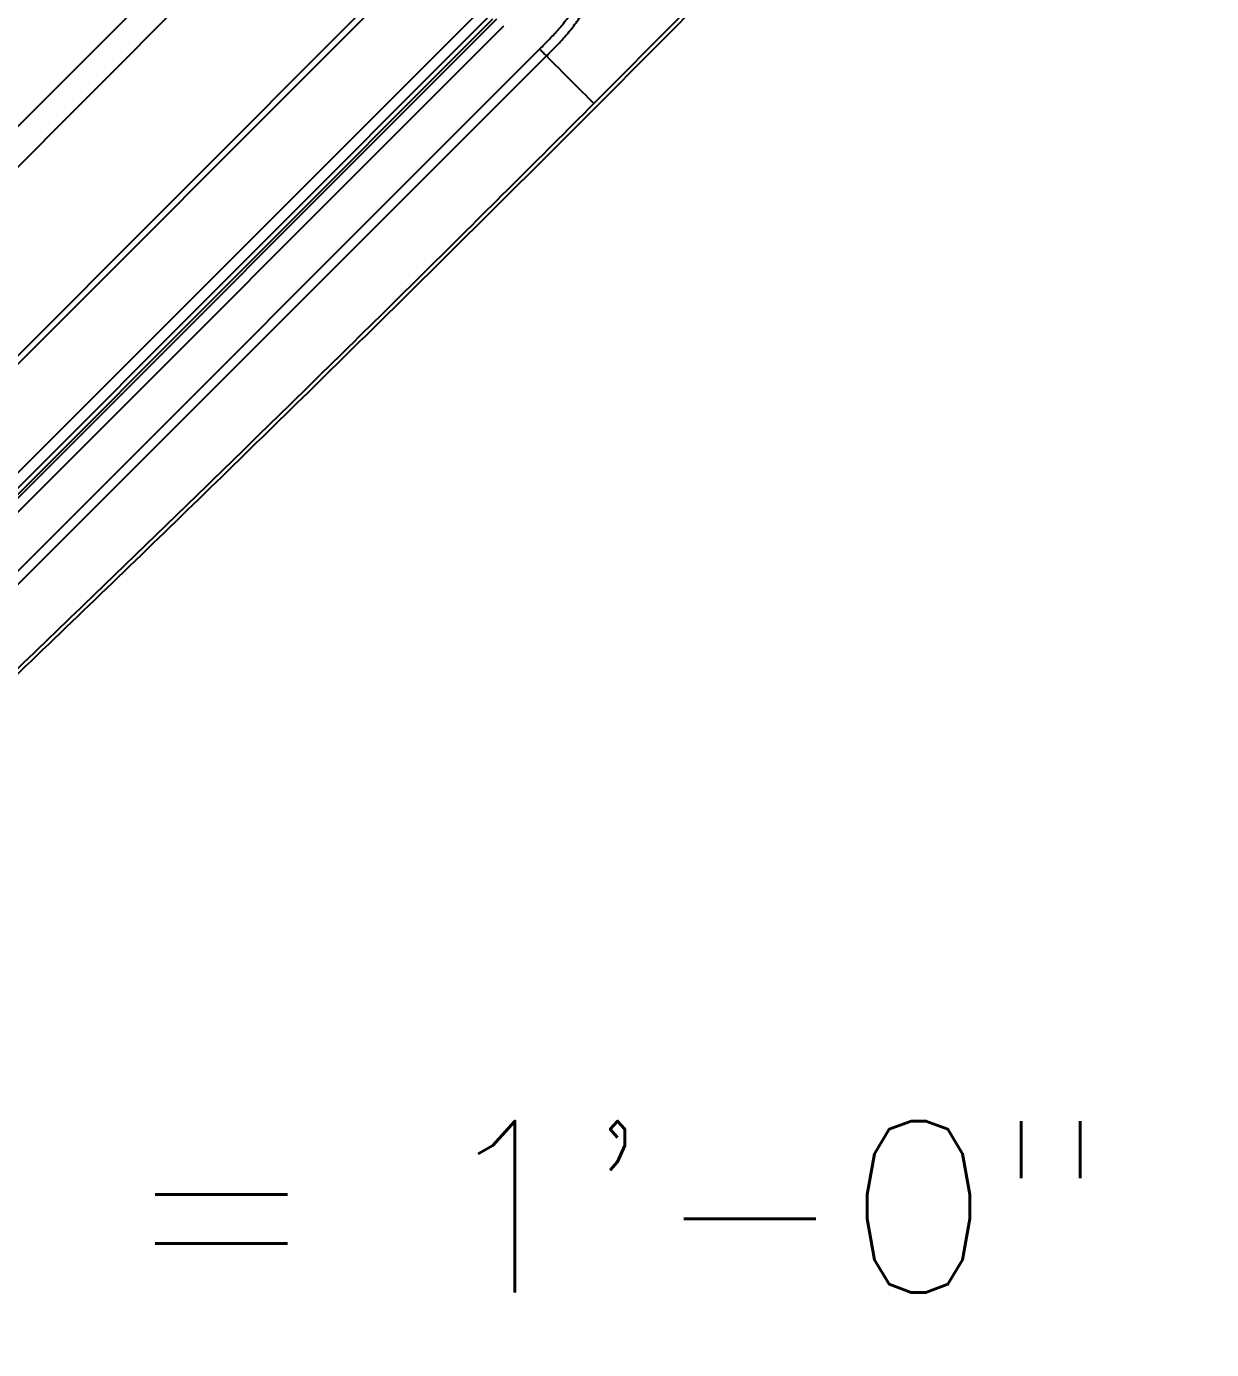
# Model space of a CAD drawing. Extents: x 1076 to 1148, y 508 to 635.
# Drawn here: x 1118.67 to 1146.35, y 507.53 to 538.41 of the extents above; entities that cross this region are included whole.
import ezdxf
from ezdxf.enums import TextEntityAlignment as Align

# ---------------------------------------------------------------- set-up
doc = ezdxf.new("R2010")
doc.units = 0
doc.header["$MEASUREMENT"] = 0
doc.layers.add('1', color=4, linetype='Continuous')
doc.layers.add('DIM', color=3, linetype='Continuous')
doc.styles.add('SIMPLEX', font='simplex')

# ---------------------------------------------------------------- blocks, each defined once
blk = doc.blocks.new('2026 TX')
at = {"layer": '1', "color": 3}
for p, q in [((41.246, 14.824), (47.251, 20.833)), ((41.716, 14.354), (47.722, 20.363)), ((50.947, 18.975), (37.576, 5.604)), ((40.292, 5.782), (53.653, 19.143)), ((53.83, 18.966), (40.469, 5.605)), ((41.996, 10.23), (50.754, 18.987)), ((56.165, 16.82), (58.195, 18.859)), ((53.888, 18.79), (38.413, 3.315)), ((54.051, 18.627), (38.576, 3.152)), ((40.443, 5.434), (53.804, 18.795)), ((39.401, 2.6), (54.895, 18.09)), ((39.557, 2.444), (55.054, 17.931))]:
    blk.add_line(p, q, dxfattribs=at)
at = {"layer": '1', "color": 4}
for points, knots in [([(40.856, 1.735), (42.303, 3.12), (45.196, 5.889), (49.5, 10.081), (53.777, 14.3), (58.024, 18.547), (62.243, 22.824), (66.435, 27.128), (69.204, 30.021), (70.589, 31.468)], [0, 0, 0, 0, 0.142874, 0.285731, 0.428578, 0.571422, 0.714269, 0.857126, 1, 1, 1, 1]), ([(40.791, 1.799), (42.086, 3.038), (44.674, 5.515), (48.527, 9.26), (52.361, 13.025), (54.897, 15.555), (56.165, 16.82)], [0, 0, 0, 0, 0.250031, 0.500035, 0.750022, 1, 1, 1, 1])]:
    blk.add_open_spline(points, degree=3, knots=knots, dxfattribs=at)
at = {"layer": '1', "color": 3}
for points, knots in [([(54.895, 18.09), (54.972, 18.168), (55.127, 18.322), (55.351, 18.563), (55.557, 18.82), (55.739, 19.094), (55.83, 19.294), (55.875, 19.394)], [0, 0, 0, 0, 0.200036, 0.400112, 0.60013, 0.80006, 1, 1, 1, 1]), ([(55.054, 17.931), (55.136, 18.012), (55.299, 18.176), (55.535, 18.43), (55.751, 18.702), (55.942, 18.993), (56.037, 19.203), (56.085, 19.308)], [0, 0, 0, 0, 0.200037, 0.400107, 0.600119, 0.800054, 1, 1, 1, 1]), ([(54.895, 18.09), (54.91, 18.075), (54.941, 18.044), (54.984, 18.001), (55.023, 17.962), (55.044, 17.941), (55.054, 17.931)], [0, 0, 0, 0, 0.251526, 0.5, 0.748474, 1, 1, 1, 1]), ([(55.054, 17.931), (55.246, 17.739), (55.631, 17.354), (55.987, 16.998), (56.165, 16.82)], [0, 0, 0, 0, 0.499981, 1, 1, 1, 1])]:
    blk.add_open_spline(points, degree=3, knots=knots, dxfattribs=at)

msp = doc.modelspace()

# ---------------------------------------------------------------- block references
at = {"layer": '1'}
msp.add_blockref('2026 TX', (1075.762, 519.794), dxfattribs=at)

# ---------------------------------------------------------------- texts
at = {"layer": 'DIM', "style": 'SIMPLEX'}
msp.add_text('SCALE: 1/4" = 1\'-0"', height=4, dxfattribs=at).set_placement((1114.052, 508.86), align=Align.CENTER)

doc.saveas('drawing.dxf')
